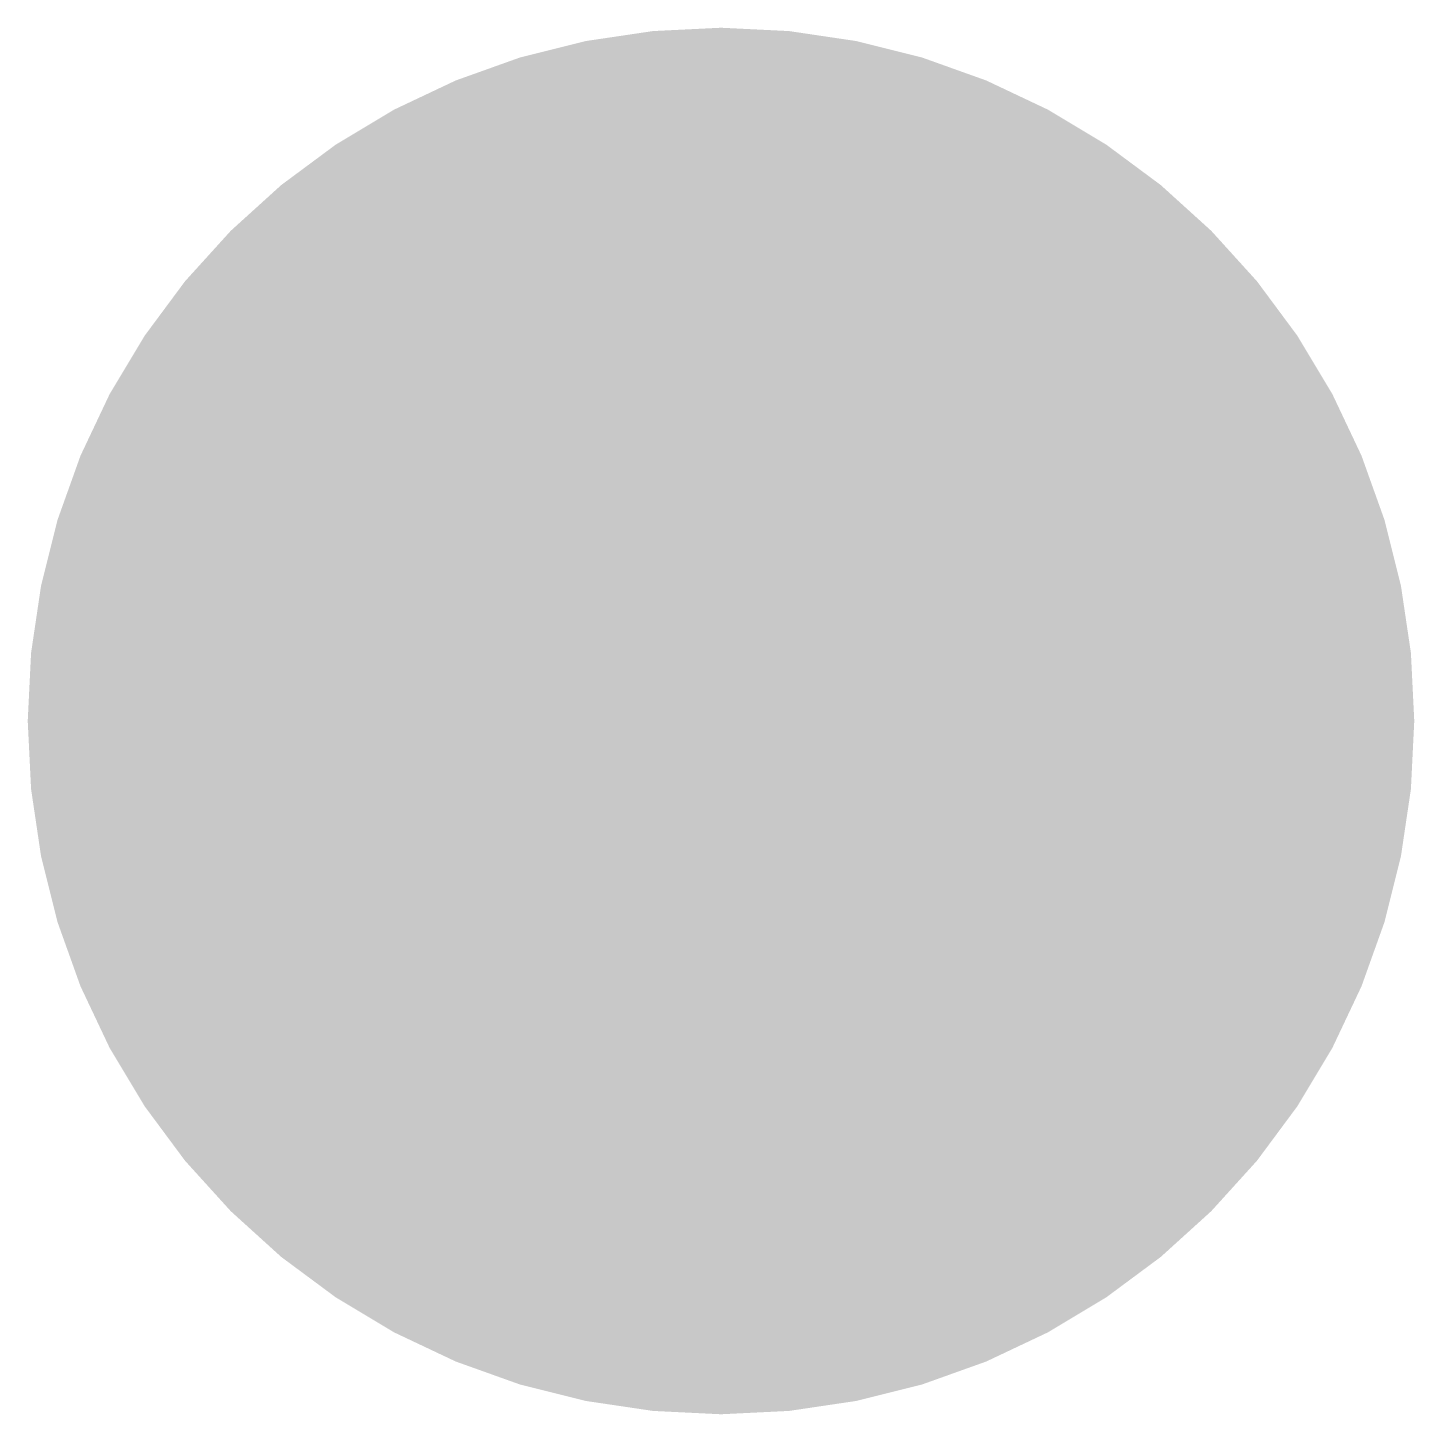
# Model space of a CAD drawing. Header units: millimetres. Extents: x -51 to 108, y 36 to 112.
# Drawn here: x -50.58 to -44.88, y 106.47 to 112.17 of the extents above; entities that cross this region are included whole.
import ezdxf

# ---------------------------------------------------------------- set-up
doc = ezdxf.new("R2010")
doc.units = ezdxf.units.MM
for name, color, linetype in [('BottomLayer', 5, 'Continuous'), ('BottomSolder', 6, 'Continuous'), ('InternalPlane1', 76, 'Continuous'), ('MidLayer1', 16, 'Continuous'), ('PadHoleLayer', 156, 'Continuous'), ('TopLayer', 1, 'Continuous'), ('TopSolder', 216, 'Continuous')]:
    doc.layers.add(name, color=color, linetype=linetype)

msp = doc.modelspace()

# ---------------------------------------------------------------- linework, layer by layer
at = {"layer": 'BottomLayer', "const_width": 2.75}
msp.add_lwpolyline([(-49.1016, 109.3216, 1), (-46.3516, 109.3216, 1)], format="xyb", close=True, dxfattribs=at)
at = {"layer": 'BottomSolder', "const_width": 2.85}
msp.add_lwpolyline([(-49.1516, 109.3216, 1), (-46.3016, 109.3216, 1)], format="xyb", close=True, dxfattribs=at)
at = {"layer": 'InternalPlane1', "const_width": 2.758}
msp.add_lwpolyline([(-49.1056, 109.3216, 1), (-46.3476, 109.3216, 1)], format="xyb", close=True, dxfattribs=at)
at = {"layer": 'MidLayer1', "const_width": 2.75}
msp.add_lwpolyline([(-49.1016, 109.3216, 1), (-46.3516, 109.3216, 1)], format="xyb", close=True, dxfattribs=at)
at = {"layer": 'PadHoleLayer', "const_width": 2.25}
msp.add_lwpolyline([(-48.8516, 109.3216, 1), (-46.6016, 109.3216, 1)], format="xyb", close=True, dxfattribs=at)
at = {"layer": 'TopLayer', "const_width": 2.75}
msp.add_lwpolyline([(-49.1016, 109.3216, 1), (-46.3516, 109.3216, 1)], format="xyb", close=True, dxfattribs=at)
at = {"layer": 'TopSolder', "const_width": 2.85}
msp.add_lwpolyline([(-49.1516, 109.3216, 1), (-46.3016, 109.3216, 1)], format="xyb", close=True, dxfattribs=at)

doc.saveas('drawing.dxf')
